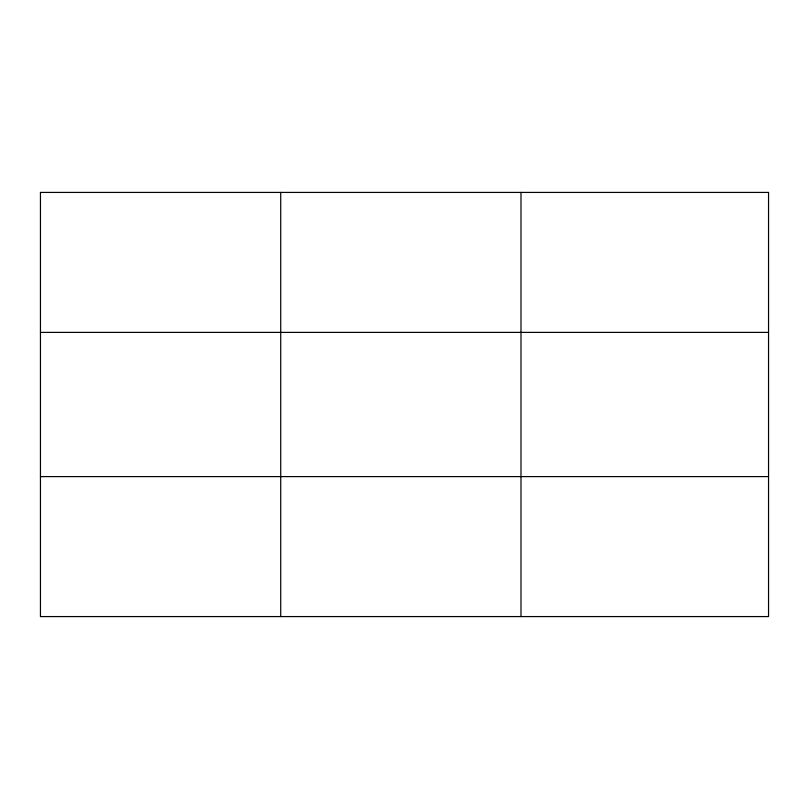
<?xml version="1.0" encoding="UTF-8"?>
<svg xmlns="http://www.w3.org/2000/svg" width="809" height="809" viewBox="0 0 809 809"><rect width="100%" height="100%" fill="white"/><g stroke="black" fill="none" stroke-linecap="round" stroke-linejoin="round"><path stroke-width="1.21" d="M280.723 616.579L280.723 192.421M520.996 616.579L520.996 192.421M40.45 332.398L768.55 332.398M40.45 476.602L768.55 476.602M768.55 192.421L768.55 616.579L40.45 616.579L40.45 192.421L768.55 192.421"/></g></svg>
